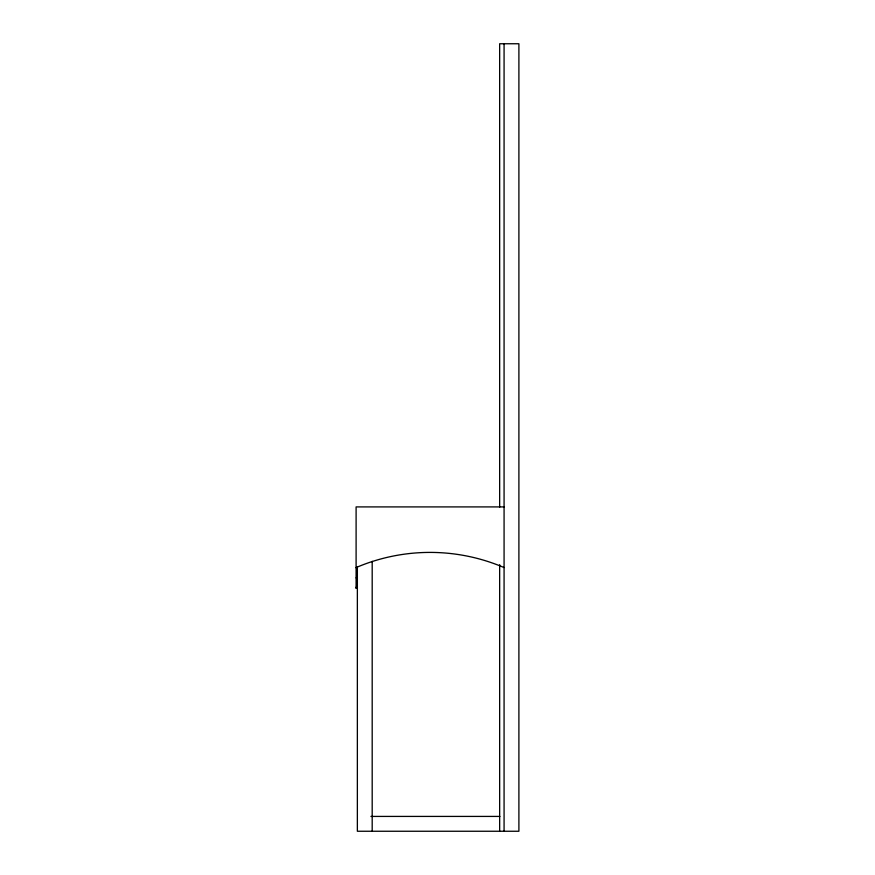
<?xml version="1.0" encoding="UTF-8"?>
<svg xmlns="http://www.w3.org/2000/svg" width="875" height="875" viewBox="0 0 875 875"><rect width="100%" height="100%" fill="white"/><g stroke="black" fill="none" stroke-linecap="round" stroke-linejoin="round"><path stroke-width="1.31" d="M504.077 506.909L356.103 506.909L356.103 588.361M356.103 567.733L357.361 567.733M356.103 577.861L357.361 577.861M356.103 587.212L357.361 587.212M356.103 588L357.361 588M370.934 816.419L499.898 816.419M504.077 43.75L504.077 831.25M499.658 507.227L499.658 43.75L518.897 43.75L518.897 831.25L357.361 831.25L357.361 566.792M499.658 564.648L499.658 831.25M372.192 561.334L372.192 831.25M356.103 567.569A188.081 188.081 0 0 1 504.077 567.569"/></g></svg>
